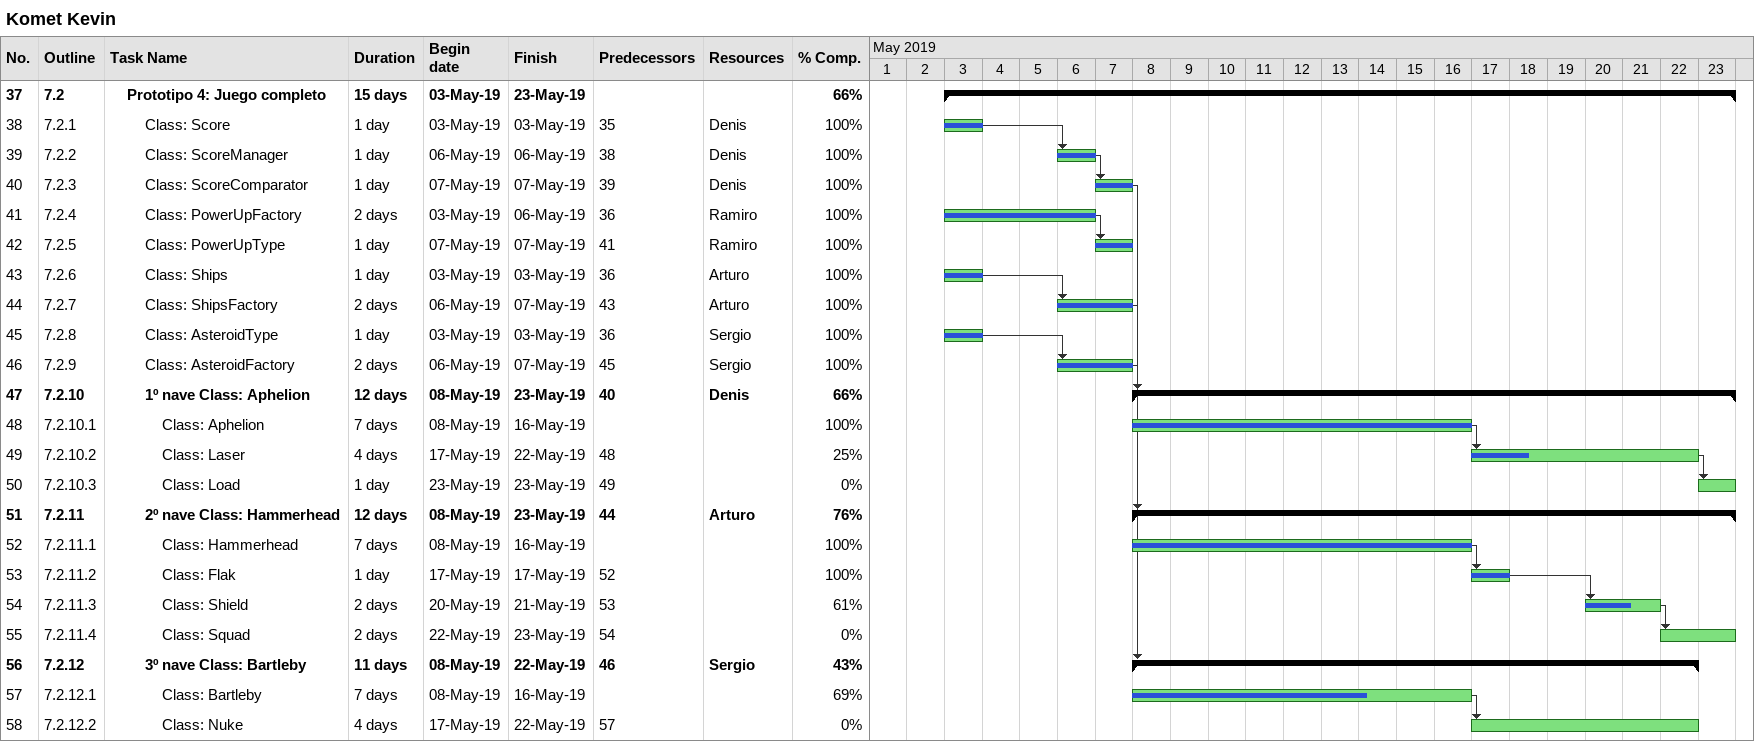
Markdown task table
Komet Kevin

| ID | WBS | Task | Duration | Start | Finish | Predecessors | Resources | % complete |
|---|---|---|---|---|---|---|---|---|
| 37 | 7.2 | **Prototipo 4: Juego completo** | 15d | 2019-05-03 | 2019-05-23 |  |  | 66 |
| 38 | 7.2.1 | Class: Score | 1d | 2019-05-03 | 2019-05-03 | 35 | Denis | 100 |
| 39 | 7.2.2 | Class: ScoreManager | 1d | 2019-05-06 | 2019-05-06 | 38 | Denis | 100 |
| 40 | 7.2.3 | Class: ScoreComparator | 1d | 2019-05-07 | 2019-05-07 | 39 | Denis | 100 |
| 41 | 7.2.4 | Class: PowerUpFactory | 2d | 2019-05-03 | 2019-05-06 | 36 | Ramiro | 100 |
| 42 | 7.2.5 | Class: PowerUpType | 1d | 2019-05-07 | 2019-05-07 | 41 | Ramiro | 100 |
| 43 | 7.2.6 | Class: Ships | 1d | 2019-05-03 | 2019-05-03 | 36 | Arturo | 100 |
| 44 | 7.2.7 | Class: ShipsFactory | 2d | 2019-05-06 | 2019-05-07 | 43 | Arturo | 100 |
| 45 | 7.2.8 | Class: AsteroidType | 1d | 2019-05-03 | 2019-05-03 | 36 | Sergio | 100 |
| 46 | 7.2.9 | Class: AsteroidFactory | 2d | 2019-05-06 | 2019-05-07 | 45 | Sergio | 100 |
| 47 | 7.2.10 | **1º nave Class: Aphelion** | 12d | 2019-05-08 | 2019-05-23 | 40 | Denis | 66 |
| 48 | 7.2.10.1 | Class: Aphelion | 7d | 2019-05-08 | 2019-05-16 |  |  | 100 |
| 49 | 7.2.10.2 | Class: Laser | 4d | 2019-05-17 | 2019-05-22 | 48 |  | 25 |
| 50 | 7.2.10.3 | Class: Load | 1d | 2019-05-23 | 2019-05-23 | 49 |  | 0 |
| 51 | 7.2.11 | **2º nave Class: Hammerhead** | 12d | 2019-05-08 | 2019-05-23 | 44 | Arturo | 76 |
| 52 | 7.2.11.1 | Class: Hammerhead | 7d | 2019-05-08 | 2019-05-16 |  |  | 100 |
| 53 | 7.2.11.2 | Class: Flak | 1d | 2019-05-17 | 2019-05-17 | 52 |  | 100 |
| 54 | 7.2.11.3 | Class: Shield | 2d | 2019-05-20 | 2019-05-21 | 53 |  | 61 |
| 55 | 7.2.11.4 | Class: Squad | 2d | 2019-05-22 | 2019-05-23 | 54 |  | 0 |
| 56 | 7.2.12 | **3º nave Class: Bartleby** | 11d | 2019-05-08 | 2019-05-22 | 46 | Sergio | 43 |
| 57 | 7.2.12.1 | Class: Bartleby | 7d | 2019-05-08 | 2019-05-16 |  |  | 69 |
| 58 | 7.2.12.2 | Class: Nuke | 4d | 2019-05-17 | 2019-05-22 | 57 |  | 0 |
